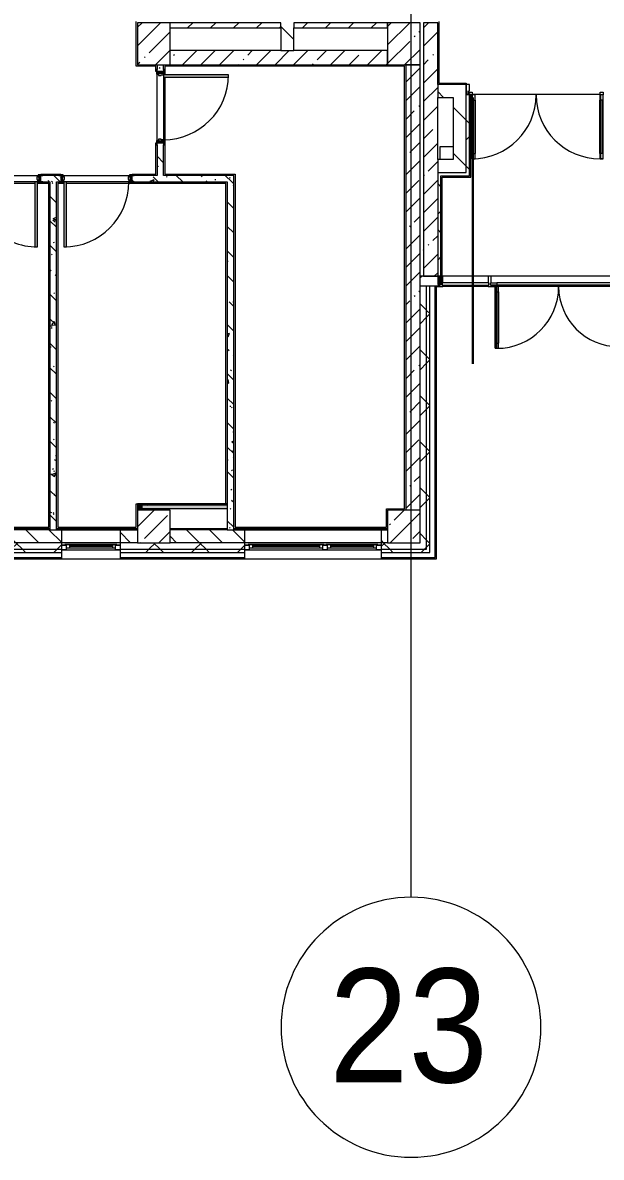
# Model space of a CAD drawing. Header units: millimetres. Extents: x -4196 to 190310, y -8553 to 29000.
# Drawn here: x 137926 to 146836, y -5906 to 11550 of the extents above; entities that cross this region are included whole.
import ezdxf

# ---------------------------------------------------------------- set-up
doc = ezdxf.new("R2010")
doc.units = ezdxf.units.MM
doc.linetypes.add('Осевая', pattern=[3175, 635, -476.25, 1587.5, -476.25])
for name, color, linetype, lineweight in [('A-DETL-4', 7, 'Continuous', 30), ('A-GLAZ-1', 7, 'Continuous', 5), ('A-GLAZ-CURT-2', 7, 'Continuous', 5), ('A-GLAZ-CWMG-2', 7, 'Continuous', 5), ('A-WALL', 7, 'Continuous', 9), ('A-WALL-4', 7, 'Continuous', 5), ('I-WALL-3', 7, 'Continuous', 5), ('S-COLS-2', 7, 'Continuous', 5), ('Оси', 7, 'Continuous', 9), ('Оси-1', 7, 'Continuous', 20), ('Оси-2', 7, 'Осевая', 9)]:
    doc.layers.add(name, color=color, linetype=linetype, lineweight=lineweight)
for name, color, linetype, lineweight, true_color in [('A-DETL-GENF-10', 7, 'Continuous', 5, 0xe2e2e2), ('A-DETL-GENF-9', 7, 'Continuous', 5, 0xaaaaaa), ('A-DOOR-1', 7, 'Continuous', 5, 0xaaaaaa), ('A-DOOR-2', 7, 'Continuous', 5, 0xe2e2e2), ('A-DOOR-FRAM-1', 7, 'Continuous', 5, 0xe2e2e2), ('A-DOOR-FRAM-2', 7, 'Continuous', 5, 0xaaaaaa), ('A-FLOR-1', 7, 'Continuous', 5, 0xaaaaaa), ('I-WALL-1', 7, 'Continuous', 5, 0xe7e7e7), ('I-WALL-2', 7, 'Continuous', 9, 0xe7e7e7), ('I-WALL-5', 7, 'Continuous', 5, 0x787878)]:
    doc.layers.add(name, color=color, linetype=linetype, lineweight=lineweight, true_color=true_color)
doc.styles.add('Arial_1', font='arial.ttf', dxfattribs={"width": 0.9, "height": 1750})
pattern_1 = [(45, (59346.5, 0), (-353.5534, 353.5534), []), (135, (59346.5, 0), (-353.5534, -353.5534), [])]
pattern_2 = [(45, (59346.5, 0), (-285.1231, 285.1231), []), (45, (59631.6, 0), (-285.1231, 285.1231), [504.031, -100.806, 16.764, -84.042])]
pattern_3 = [(135, (59346.5, 0), (-353.5534, -353.5534), [])]
pattern_4 = [(135, (59346.5, 0), (-377.1708, -377.1708), [533.4, -88.9, 17.78, -88.9]), (135, (59346.5, 376.94), (-377.1708, -377.1708), []), (50, (59346.5, 0), (637.6445, -55.7866), [66.675, -733.425]), (355, (59346.5, 0), (-123.3494, 668.699), [53.34, -586.74]), (100.451, (59399.6, -4.65), (514.299, 612.908), [56.665, -623.315]), (46.184, (59346.5, 177.8), (948.7764, -147.15), [100.012, -1100.137]), (96.636, (59425.6, 165.5), (830.909, 865.997), [84.998, -934.973]), (351.184, (59346.5, 177.8), (830.918, 865.988), [80.01, -880.11]), (21, (59435.4, 133.35), (530.6506, -357.9283), [66.675, -733.425]), (326, (59435.4, 133.35), (216.308, 644.6585), [53.34, -586.74]), (71.451, (59479.6, 103.5), (746.9596, 286.7243), [56.665, -623.315]), (37.5, (59346.5, 0), (10.81053, 295.9426), [16.764, -562.864, 16.764, -578.866, -588.962]), (37.5, (59346.5, 0), (10.81053, 295.9426), [-1175.258, 16.764, -572.198]), (7.5, (59346.5, 0), (233.8692, 350.6318), [16.764, -322.834, 16.764, -549.529, -224.472]), (7.5, (59346.5, 0), (233.8692, 350.6318), [-905.891, 16.764, -207.708]), (327.5, (59148.24, 0), (474.5678, -20.0513), [16.764, -205.486, 16.764, -676.656, -920.115]), (327.5, (59148.24, 0), (474.5678, -20.0513), [-915.67, 16.764, -903.351]), (317.5, (59059.34, 0), (518.4522, 88.9934), [16.764, -272.161, 16.764, -443.738, -653.415]), (317.5, (59059.34, 0), (518.4522, 88.9934), [-749.427, 16.764, -636.651])]
pattern_5 = [(135, (1751.41, 114.685), (-14.14214, -14.14214), []), (225, (1751.41, 114.685), (14.14214, -14.14214), [])]
pattern_6 = [(45, (-371.384, 114.685), (-14.1421, 14.1421), []), (135, (-371.384, 114.685), (-14.1421, -14.1421), [])]
pattern_7 = [(45, (59346.5, 0), (-530.33, 530.33), []), (135, (59346.5, 0), (-530.33, -530.33), [])]

# ---------------------------------------------------------------- blocks, each defined once
blk = doc.blocks.new('BSC_Колонна _Прямоугольная - 500х500-V78-1_6_1_птичка')
at = {"layer": 'S-COLS-2'}
h = blk.add_hatch(dxfattribs=at)
h.set_pattern_fill('FP_111', color=256, style=0, pattern_type=2)
h.set_pattern_definition([(45, (-80600, -3800), (-285.1231, 285.1231), []), (45, (-80314.88, -3800), (-285.1231, 285.1231), [504.031, -100.806, 16.764, -84.042])])
h.paths.add_polyline_path([(250, -250), (250, 250), (-250, 250), (-250, -250), (141, -250)])
for p, q in [((250, 250), (-250, 250)), ((-250, 250), (-250, -250)), ((250, -250), (250, 250)), ((-250, -250), (250, -250))]:
    blk.add_line(p, q, dxfattribs=at)
blk = doc.blocks.new('110_Дверь_СКБ_1Ст_Внутренняя1 - Д-4 _п_ 1100x2100h_су мгн 2-33304581-1_6_1_птичка')
at = {"layer": 'A-DOOR-1'}
h = blk.add_hatch(dxfattribs=at)
h.set_pattern_fill('FP_130', color=256, style=0, pattern_type=2)
h.set_pattern_definition(pattern_5)
h.paths.add_polyline_path([(537.5, 50), (537.5, -50), (562.5, -50), (562.5, 50)])
at = {"layer": 'A-DOOR-2'}
h = blk.add_hatch(color=256, dxfattribs=at)
h.paths.add_polyline_path([(537.5, 50), (512.5, 50), (512.5, 10), (502.5, 10), (502.5, -30), (537.5, -30), (537.5, 28.8)])
h.paths.add_polyline_path([(-487.5, 50), (-512.5, 50), (-512.5, -30), (-477.5, -30), (-477.5, 10), (-487.5, 10)])
at = {"layer": 'A-DOOR-FRAM-1'}
for points in [[(-487.5, 1050), (-487.5, 50), (-447.5, 50), (-447.5, 1050)], [(-567.5, 58), (-567.5, 50), (-497.5, 50), (-497.5, 58), (-561.1, 58)], [(530.1, 58), (522.5, 58), (522.5, 50), (592.5, 50), (592.5, 58), (537.5, 58)], [(-497.5, -50), (-567.5, -50), (-567.5, -58), (-497.5, -58)], [(-497.5, -30), (-512.5, -30), (-512.5, -50), (-497.5, -50)], [(537.5, -30), (522.5, -30), (522.5, -50), (537.5, -50)], [(522.5, -50), (522.5, -58), (592.5, -58), (592.5, -50), (537.5, -50)]]:
    blk.add_hatch(color=256, dxfattribs=at).paths.add_polyline_path(points)
at = {"layer": 'A-DOOR-FRAM-2'}
h = blk.add_hatch(dxfattribs=at)
h.set_pattern_fill('FP_131', color=256, style=0, pattern_type=2)
h.set_pattern_definition(pattern_6)
h.paths.add_polyline_path([(-512.5, 50), (-537.5, 50), (-537.5, -50), (-512.5, -50), (-512.5, -41.8)])
at = {"layer": 'A-DOOR-1'}
for p, q in [((-487.5, 1050), (-487.5, 50)), ((-447.5, 1050), (-487.5, 1050)), ((-447.5, 50), (-447.5, 1050)), ((-487.5, 50), (-447.5, 50))]:
    blk.add_line(p, q, dxfattribs=at)
blk.add_arc((-487.5, 50), 1000, 360, 90, dxfattribs=at)
at = {"layer": 'A-DOOR-FRAM-2'}
for p, q in [((-497.5, 58), (-567.5, 58)), ((-567.5, 58), (-567.5, 50)), ((-567.5, 50), (-497.5, 50)), ((-512.5, 50), (-537.5, 50)), ((-537.5, 50), (-537.5, -50)), ((-487.5, 50), (-512.5, 50)), ((-512.5, 50), (-512.5, -30)), ((-512.5, -50), (-512.5, 50)), ((-497.5, 50), (-512.5, 50)), ((-512.5, 50), (-512.5, 49)), ((-512.5, 49), (-497.5, 49)), ((-497.5, 50), (-497.5, 58)), ((-497.5, 49), (-497.5, 50)), ((-487.5, 10), (-487.5, 50)), ((-477.5, 10), (-487.5, 10)), ((-477.5, -30), (-477.5, 10)), ((512.5, 10), (502.5, 10)), ((502.5, 10), (502.5, -30)), ((512.5, 50), (512.5, 10)), ((537.5, 50), (512.5, 50)), ((592.5, 58), (522.5, 58)), ((522.5, 58), (522.5, 50)), ((537.5, 50), (522.5, 50)), ((522.5, 50), (522.5, 49)), ((522.5, 50), (592.5, 50)), ((522.5, 49), (537.5, 49)), ((537.5, -30), (537.5, 50)), ((562.5, 50), (537.5, 50)), ((537.5, 50), (537.5, -50)), ((537.5, 49), (537.5, 50)), ((562.5, -50), (562.5, 50)), ((592.5, 50), (592.5, 58)), ((-497.5, -50), (-567.5, -50)), ((-567.5, -50), (-567.5, -58)), ((-567.5, -58), (-497.5, -58)), ((-537.5, -50), (-512.5, -50)), ((-512.5, -30), (-477.5, -30)), ((-497.5, -30), (-512.5, -30)), ((-512.5, -30), (-512.5, -50)), ((-512.5, -50), (-497.5, -50)), ((-497.5, -50), (-497.5, -30)), ((-497.5, -58), (-497.5, -50)), ((502.5, -30), (537.5, -30)), ((537.5, -30), (522.5, -30)), ((522.5, -30), (522.5, -50)), ((522.5, -50), (537.5, -50)), ((592.5, -50), (522.5, -50)), ((522.5, -50), (522.5, -58)), ((522.5, -58), (592.5, -58)), ((537.5, -50), (537.5, -30)), ((537.5, -50), (562.5, -50)), ((592.5, -58), (592.5, -50))]:
    blk.add_line(p, q, dxfattribs=at)
blk = doc.blocks.new('110_Дверь_СКБ_1Ст_Внутренняя1 - Д-4 _л_ 1100x2100h_су мгн-33293497-1_6_1_птичка')
at = {"layer": 'A-DOOR-1'}
h = blk.add_hatch(dxfattribs=at)
h.set_pattern_fill('FP_130', color=256, style=0, pattern_type=2)
h.set_pattern_definition(pattern_5)
h.paths.add_polyline_path([(537.5, 50), (537.5, -50), (562.5, -50), (562.5, 50)])
at = {"layer": 'A-DOOR-2'}
h = blk.add_hatch(color=256, dxfattribs=at)
h.paths.add_polyline_path([(537.5, 50), (512.5, 50), (512.5, 10), (502.5, 10), (502.5, -30), (537.5, -30)])
h.paths.add_polyline_path([(-512.5, 50), (-507.1, -30), (-477.5, -30), (-477.5, 10), (-487.5, 10), (-487.5, 50), (-497.5, 50)])
at = {"layer": 'A-DOOR-FRAM-1'}
for points in [[(472.5, 1050), (472.5, 50), (512.5, 50), (512.5, 1050)], [(-506.7, 58), (-567.5, 58), (-567.5, 50), (-497.5, 50), (-497.5, 58)], [(542.5, 58), (522.5, 58), (522.5, 50), (592.5, 50), (592.5, 58), (562.5, 58)], [(-522.3, -50), (-567.5, -50), (-567.5, -58), (-497.5, -58), (-497.5, -50), (-512.5, -50)], [(-497.5, -30), (-512.5, -30), (-512.5, -50), (-497.5, -50)], [(537.5, -30), (522.5, -30), (522.5, -50), (537.5, -50)], [(522.5, -50), (522.5, -58), (592.5, -58), (592.5, -50), (537.5, -50)]]:
    blk.add_hatch(color=256, dxfattribs=at).paths.add_polyline_path(points)
at = {"layer": 'A-DOOR-FRAM-2'}
h = blk.add_hatch(dxfattribs=at)
h.set_pattern_fill('FP_131', color=256, style=0, pattern_type=2)
h.set_pattern_definition(pattern_6)
h.paths.add_polyline_path([(-537.5, 50), (-537.5, -50), (-512.5, -50), (-512.5, 50)])
at = {"layer": 'A-DOOR-1'}
for p, q in [((512.5, 1050), (472.5, 1050)), ((472.5, 1050), (472.5, 50)), ((512.5, 50), (512.5, 1050)), ((472.5, 50), (512.5, 50))]:
    blk.add_line(p, q, dxfattribs=at)
blk.add_arc((512.5, 50), 1000, 90, 180, dxfattribs=at)
at = {"layer": 'A-DOOR-FRAM-2'}
for p, q in [((-497.5, 58), (-567.5, 58)), ((-567.5, 58), (-567.5, 50)), ((-567.5, 50), (-497.5, 50)), ((-512.5, 50), (-537.5, 50)), ((-537.5, 50), (-537.5, -50)), ((-487.5, 50), (-512.5, 50)), ((-512.5, 50), (-512.5, -30)), ((-512.5, -50), (-512.5, 50)), ((-497.5, 50), (-512.5, 50)), ((-512.5, 50), (-512.5, 49)), ((-512.5, 49), (-497.5, 49)), ((-497.5, 50), (-497.5, 58)), ((-497.5, 49), (-497.5, 50)), ((-487.5, 10), (-487.5, 50)), ((-477.5, 10), (-487.5, 10)), ((-477.5, -30), (-477.5, 10)), ((512.5, 10), (502.5, 10)), ((502.5, 10), (502.5, -30)), ((512.5, 50), (512.5, 10)), ((537.5, 50), (512.5, 50)), ((592.5, 58), (522.5, 58)), ((522.5, 58), (522.5, 50)), ((537.5, 50), (522.5, 50)), ((522.5, 50), (522.5, 49)), ((522.5, 50), (592.5, 50)), ((522.5, 49), (537.5, 49)), ((537.5, -30), (537.5, 50)), ((562.5, 50), (537.5, 50)), ((537.5, 50), (537.5, -50)), ((537.5, 49), (537.5, 50)), ((562.5, -50), (562.5, 50)), ((592.5, 50), (592.5, 58)), ((-497.5, -50), (-567.5, -50)), ((-567.5, -50), (-567.5, -58)), ((-567.5, -58), (-497.5, -58)), ((-537.5, -50), (-512.5, -50)), ((-512.5, -30), (-477.5, -30)), ((-497.5, -30), (-512.5, -30)), ((-512.5, -30), (-512.5, -50)), ((-512.5, -50), (-497.5, -50)), ((-497.5, -50), (-497.5, -30)), ((-497.5, -58), (-497.5, -50)), ((502.5, -30), (537.5, -30)), ((537.5, -30), (522.5, -30)), ((522.5, -30), (522.5, -50)), ((522.5, -50), (537.5, -50)), ((592.5, -50), (522.5, -50)), ((522.5, -50), (522.5, -58)), ((522.5, -58), (592.5, -58)), ((537.5, -50), (537.5, -30)), ((537.5, -50), (562.5, -50)), ((592.5, -58), (592.5, -50))]:
    blk.add_line(p, q, dxfattribs=at)
blk = doc.blocks.new('Системная панель - Стекло - 40мм-24251897-1_6_1_птичка')
at = {"layer": 'A-GLAZ-CURT-2'}
h = blk.add_hatch(dxfattribs=at)
h.set_pattern_fill('FP_158', color=256, style=0, pattern_type=2)
h.set_pattern_definition([(45, (-85897.5, -7010), (-1414.214, 1414.214), [1000, -3000]), (45, (-86897.5, -7510), (-1414.214, 1414.214), [3000, -1000]), (45, (-84897.5, -8010), (-1414.214, 1414.214), [1000, -3000])])
h.paths.add_polyline_path([(358, 0), (358, 40), (-358, 35), (-358, 0), (-10, 0)])
for p, q in [((358, 40), (-358, 40)), ((-358, 40), (-358, 0)), ((-358, 0), (358, 0)), ((358, 0), (358, 40))]:
    blk.add_line(p, q, dxfattribs=at)
blk = doc.blocks.new('Прямоугольный импост - Импост структурный с накладкой - 160мм-24251894-1_6_1_птичка')
at = {"layer": 'A-GLAZ-CWMG-2'}
for p, q in [((85745, 7650), (85050, 7650)), ((85745, 7493), (85050, 7493))]:
    blk.add_line(p, q, dxfattribs=at)
blk = doc.blocks.new('Дверь_Витражная_остекление_ - ВВ-17 остекление-32475309-1_6_1_птичка')
at = {"layer": 'A-DETL-GENF-9'}
for p, q in [((-940, -20), (-985, -20)), ((-985, -1005), (-985, -20)), ((-940, -20), (-985, -20)), ((-985, -20), (-985, -1005)), ((-985, -100), (-940, -100)), ((-975, -925), (-975, -100)), ((-940, -1005), (-940, -20)), ((-940, -1005), (-940, -20)), ((-931, -925), (-931, -100)), ((981, -925), (981, -100)), ((990, -1005), (990, -20)), ((990, -20), (990, -1005)), ((1035, -100), (990, -100)), ((1025, -925), (1025, -100)), ((1035, -1005), (1035, -20)), ((1035, -1005), (1035, -20)), ((-985, -925), (-940, -925)), ((-985, -1005), (-940, -1005)), ((-985, -1005), (-940, -1005)), ((1035, -925), (990, -925)), ((1035, -1005), (990, -1005)), ((990, -1005), (1035, -1005))]:
    blk.add_line(p, q, dxfattribs=at)
at = {"layer": 'A-DOOR-1'}
for p, q in [((-1035, 20), (-985, 20)), ((-1035, -20), (-1035, 20)), ((-985, 20), (-985, -20)), ((985, 20), (1035, 20)), ((985, -20), (985, 20)), ((1035, 20), (1035, -20)), ((-985, -20), (-1035, -20)), ((-985, -1005), (-985, -20)), ((985, -1005), (985, -20)), ((1035, -20), (985, -20))]:
    blk.add_line(p, q, dxfattribs=at)
for centre, start, end in [((-985, -20), 270, 0), ((985, -20), 180, 270)]:
    blk.add_arc(centre, 985, start, end, dxfattribs=at)
blk = doc.blocks.new('Дверь_Витражная_СКБ_2Ст - ВВ-17-31911620-1_6_1_птичка')
at = {"layer": 'A-DETL-GENF-10'}
for points in [[(-937, -20), (-937, -17), (-963, -20)], [(-913, -970), (-913, -20), (-963, -20), (-963, -970)], [(937, -944), (937, -20), (887, -20), (887, -944)]]:
    blk.add_hatch(color=256, dxfattribs=at).paths.add_polyline_path(points)
at = {"layer": 'A-DETL-GENF-9'}
for p, q in [((-937, -20), (-1035, -20)), ((-1035, -20), (-937, -20)), ((-913, -20), (-963, -20)), ((-963, -970), (-963, -20)), ((-913, -20), (-963, -20)), ((-963, -20), (-963, -970)), ((-963, -100), (-913, -100)), ((-953, -890), (-953, -100)), ((-913, -970), (-913, -20)), ((-913, -970), (-913, -20)), ((-909, -890), (-909, -100)), ((883, -864), (883, -100)), ((887, -20), (937, -20)), ((887, -944), (887, -20)), ((887, -20), (887, -944)), ((937, -20), (887, -20)), ((937, -100), (887, -100)), ((927, -864), (927, -100)), ((937, -944), (937, -20)), ((937, -944), (937, -20)), ((937, -20), (1035, -20)), ((937, -20), (1035, -20)), ((937, -864), (887, -864)), ((-963, -890), (-913, -890)), ((-963, -970), (-913, -970)), ((-963, -970), (-913, -970)), ((937, -944), (887, -944)), ((887, -944), (937, -944))]:
    blk.add_line(p, q, dxfattribs=at)
at = {"layer": 'A-DOOR-1'}
for p, q in [((-1035, 40), (-937, 40)), ((-1035, 0), (-1035, 40)), ((-937, 40), (-937, 0)), ((937, 40), (1035, 40)), ((937, 0), (937, 40)), ((1035, 40), (1035, 0)), ((-937, 0), (-1035, 0)), ((-937, -970), (-937, -20)), ((1035, 0), (937, 0)), ((937, -944), (937, -20))]:
    blk.add_line(p, q, dxfattribs=at)
for centre, radius, start, end in [((-937, -20), 950, 270, 0), ((937, -20), 924, 180, 270)]:
    blk.add_arc(centre, radius, start, end, dxfattribs=at)
blk = doc.blocks.new('Прямоугольный импост - Импост структурный с накладкой - 160мм-20587511-1_6_1_птичка')
at = {"layer": 'A-GLAZ-CWMG-2'}
for p, q in [((87845, 7650), (85795, 7650)), ((87757, 7550), (85883, 7550)), ((87757, 7510), (85883, 7510)), ((87845, 7493), (85795, 7493))]:
    blk.add_line(p, q, dxfattribs=at)
blk = doc.blocks.new('Прямоугольный импост - Импост структурный с накладкой - 160мм-V115-1_6_1_птичка')
at = {"layer": 'A-GLAZ-CWMG-2'}
for p, q in [((-25, 0), (-25, 17)), ((-25, 17), (25, 17)), ((-15, 0), (-25, 0)), ((-15, -40), (-15, 0)), ((25, 17), (25, 0)), ((-25, -140), (-25, -40)), ((-25, -40), (-15, -40)), ((25, -140), (-25, -140)), ((25, -40), (25, -140))]:
    blk.add_line(p, q, dxfattribs=at)
blk = doc.blocks.new('Прямоугольный импост - Импост структурный с накладкой - 160мм Темный-32348142-1_6_1_птичка')
at = {"layer": 'A-GLAZ-CWMG-2'}
for p, q in [((0, 17), (-50, 17)), ((-50, 17), (-50, 0)), ((-50, 0), (-40, 0)), ((-40, 0), (-40, -40)), ((-10, -40), (-10, 0)), ((-10, 0), (0, 0)), ((0, 0), (0, 17)), ((-40, -40), (-50, -40)), ((-50, -40), (-50, -140)), ((-50, -140), (0, -140)), ((0, -40), (-10, -40)), ((0, -140), (0, -40))]:
    blk.add_line(p, q, dxfattribs=at)
blk = doc.blocks.new('Прямоугольный импост - Импост структурный с накладкой - 160мм-22875598-1_6_1_птичка')
at = {"layer": 'A-GLAZ-CWMG-2'}
for p, q in [((0, 17), (-50, 17)), ((-50, 17), (-50, 0)), ((-50, 0), (-40, 0)), ((-40, 0), (-40, -40)), ((-10, -40), (-10, 0)), ((-10, 0), (0, 0)), ((0, 0), (0, 17)), ((-40, -40), (-50, -40)), ((-50, -40), (-50, -140)), ((-50, -140), (0, -140)), ((0, -40), (-10, -40)), ((0, -140), (0, -40))]:
    blk.add_line(p, q, dxfattribs=at)
blk = doc.blocks.new('120_Окно_СКБ_1Ст - 120_Окно_СКБ_1Ст 900х2500_h_-19906150-1_6_1_птичка')
at = {"layer": 'A-GLAZ-1'}
for p, q in [((-450, -75), (-450, -5)), ((-450, -5), (-380, -5)), ((450, -5), (-450, -5)), ((-380, -75), (-450, -75)), ((-450, -75), (-400, -75)), ((-380, -75), (-400, -75)), ((-400, -75), (-400, -85)), ((-400, -85), (400, -85)), ((400, -85), (-400, -85)), ((-380, -5), (-380, -75)), ((380, -35), (-380, -35)), ((-380, -35), (-380, -75)), ((-330, -85), (-330, -35)), ((-330, -55), (330, -55)), ((330, -65), (-330, -65)), ((330, -85), (330, -35)), ((380, -75), (380, -5)), ((380, -5), (450, -5)), ((380, -75), (380, -35)), ((450, -75), (380, -75)), ((400, -75), (380, -75)), ((400, -75), (450, -75)), ((400, -85), (400, -75)), ((450, -5), (450, -75))]:
    blk.add_line(p, q, dxfattribs=at)
blk = doc.blocks.new('120_Окно_СКБ_2Ст - 120_Окно_СКБ_2Ст 2100х2500 _мал створка СЛЕВА_-19967351-1_6_1_птичка')
at = {"layer": 'A-GLAZ-1'}
for p, q in [((-1050, -75), (-1050, -5)), ((-1050, -5), (-980, -5)), ((1050, -5), (-1050, -5)), ((-980, -75), (-1050, -75)), ((-1050, -75), (-1000, -75)), ((-980, -75), (-1000, -75)), ((-1000, -75), (-1000, -85)), ((-1000, -85), (-200, -85)), ((-200, -85), (-1000, -85)), ((-980, -5), (-980, -75)), ((-220, -35), (-980, -35)), ((-980, -35), (-980, -75)), ((-930, -85), (-930, -35)), ((-930, -55), (-270, -55)), ((-270, -65), (-930, -65)), ((-270, -85), (-270, -35)), ((-220, -75), (-220, -5)), ((-220, -5), (-150, -5)), ((-220, -75), (-220, -35)), ((-150, -75), (-220, -75)), ((-200, -75), (-220, -75)), ((-200, -75), (-170, -75)), ((-200, -85), (-200, -75)), ((-150, -75), (-170, -75)), ((-170, -75), (-170, -85)), ((-170, -85), (1000, -85)), ((1000, -85), (-170, -85)), ((-150, -5), (-150, -75)), ((980, -35), (-150, -35)), ((-150, -35), (-150, -75)), ((-100, -85), (-100, -35)), ((-100, -55), (930, -55)), ((930, -65), (-100, -65)), ((930, -85), (930, -35)), ((980, -75), (980, -5)), ((980, -5), (1050, -5)), ((980, -75), (980, -35)), ((1050, -75), (980, -75)), ((1000, -75), (980, -75)), ((1000, -75), (1050, -75)), ((1000, -85), (1000, -75)), ((1050, -5), (1050, -75))]:
    blk.add_line(p, q, dxfattribs=at)
blk = doc.blocks.new('BSC_Колонна _Прямоугольная - 650х500-V162-1_6_1_птичка')
at = {"layer": 'S-COLS-2'}
h = blk.add_hatch(dxfattribs=at)
h.set_pattern_fill('FP_202', color=256, style=0, pattern_type=2)
h.set_pattern_definition([(135, (11225, -80600), (-285.1231, -285.1231), []), (135, (11225, -80314.88), (-285.1231, -285.1231), [504.031, -100.806, 16.764, -84.042])])
h.paths.add_polyline_path([(325, -89), (325, 250), (-325, 250), (-325, -250), (325, -250)])
for p, q in [((325, 250), (-325, 250)), ((-325, 250), (-325, -250)), ((325, -250), (325, 250)), ((-325, -250), (325, -250))]:
    blk.add_line(p, q, dxfattribs=at)
blk = doc.blocks.new('BSC_Колонна _Прямоугольная - 500х500-V163-1_6_1_птичка')
at = {"layer": 'S-COLS-2'}
h = blk.add_hatch(dxfattribs=at)
h.set_pattern_fill('FP_203', color=256, style=0, pattern_type=2)
h.set_pattern_definition([(45, (-84450, -3800), (-285.1231, 285.1231), []), (45, (-84164.88, -3800), (-285.1231, 285.1231), [504.031, -100.806, 16.764, -84.042])])
h.paths.add_polyline_path([(8, -250), (250, -250), (250, 250), (-250, 250), (-250, -250)])
for p, q in [((250, 250), (-250, 250)), ((-250, 250), (-250, -250)), ((250, -250), (250, 250)), ((-250, -250), (250, -250))]:
    blk.add_line(p, q, dxfattribs=at)
blk = doc.blocks.new('Ось сетки - D8-29747960-1_6_1_птичка')
at = {"layer": 'Оси-1'}
for start, end in [(360, 180), (180, 360)]:
    blk.add_arc((0, 0), 4, start, end, dxfattribs=at)

msp = doc.modelspace()

# ---------------------------------------------------------------- hatches: boundary and pattern name
at = {"layer": 'A-WALL-4'}
h = msp.add_hatch(dxfattribs=at)
h.set_pattern_fill('FP_116', color=256, style=0, pattern_type=2)
h.set_pattern_definition(pattern_1)
h.paths.add_polyline_path([(144156.5, 7500), (144346.5, 7500), (144346.5, 7520), (144316.5, 7520), (144316.5, 7650), (144054.5, 7650), (144054.5, 7500), (144146.5, 7500)])
h.paths.add_polyline_path([(148526.5, 7500), (148548.5, 7500), (148548.5, 7650), (148526.5, 7650), (148526.5, 7520)])
h = msp.add_hatch(dxfattribs=at)
h.set_pattern_fill('FP_116', color=256, style=0, pattern_type=2)
h.set_pattern_definition(pattern_1)
h.paths.add_polyline_path([(144046.5, 3550), (144146.5, 3550), (144146.4, 7500), (144054.5, 7500), (144046.5, 7492), (144046.5, 4050)])
h = msp.add_hatch(dxfattribs=at)
h.set_pattern_fill('FP_116', color=256, style=0, pattern_type=2)
h.set_pattern_definition(pattern_1)
h.paths.add_polyline_path([(144156.5, 3450), (144196.5, 3450), (144196.5, 7500), (144146.5, 7500), (144146.5, 3450)])
h = msp.add_hatch(dxfattribs=at)
h.set_pattern_fill('FP_98', color=256, style=0, pattern_type=2)
h.set_pattern_definition([(135, (59346.5, 0), (-176.7767, -176.7767), [])])
h.paths.add_polyline_path([(135439.7, 3550), (136426.5, 3550), (136426.5, 3750), (135326.5, 3750), (135326.5, 3550)])
h.paths.add_polyline_path([(138347, 3550), (138527, 3550), (138527, 3750), (137326.5, 3750), (137326.5, 3550), (138228.1, 3550)])
h.paths.add_polyline_path([(143546.5, 3550), (143546.5, 3750), (143446.5, 3750), (143446.5, 3550)])
h.paths.add_polyline_path([(139427, 3550), (139696.5, 3550), (139696.5, 3750), (139427, 3750), (139427, 3727.7)])
h.paths.add_polyline_path([(141346.5, 3550), (141346.5, 3750), (140196.5, 3750), (140196.5, 3550)])
h = msp.add_hatch(dxfattribs=at)
h.set_pattern_fill('FP_116', color=256, style=0, pattern_type=2)
h.set_pattern_definition(pattern_1)
h.paths.add_polyline_path([(143805, 3450), (144146.5, 3450), (144146.5, 3550), (143446.5, 3550), (143446.5, 3450), (143546.5, 3450)])
h.paths.add_polyline_path([(136369.2, 3450), (136426.5, 3455.7), (136426.5, 3550), (135204.5, 3546.3), (135204.5, 3450), (135964.7, 3450)])
h.paths.add_polyline_path([(137326.5, 3450), (138527, 3450), (138527, 3550), (137326.5, 3550), (137326.5, 3466.9)])
h.paths.add_polyline_path([(140087.1, 3450), (141346.5, 3450), (141346.5, 3550), (139427, 3550), (139427, 3450)])
h = msp.add_hatch(dxfattribs=at)
h.set_pattern_fill('FP_116', color=256, style=0, pattern_type=2)
h.set_pattern_definition(pattern_1)
h.paths.add_polyline_path([(143446.5, 3400), (144196.5, 3400), (144196.5, 3450), (143446.5, 3450), (143446.5, 3440)])
h.paths.add_polyline_path([(136369.2, 3400), (136426.5, 3400), (136426.5, 3450), (135204.5, 3450), (135204.5, 3400), (135439.7, 3400)])
h.paths.add_polyline_path([(138228.1, 3400), (138527, 3400), (138527, 3450), (137326.5, 3450), (137326.5, 3400)])
h.paths.add_polyline_path([(139427, 3400), (141346.5, 3400), (141346.5, 3450), (139427, 3450), (139427, 3440)])
at = {"layer": 'I-WALL-1'}
msp.add_hatch(color=256, dxfattribs=at).paths.add_polyline_path([(141076.5, 4075), (141076.5, 4125), (139771.5, 4125), (139771.5, 4075), (140196.5, 4075)])
at = {"layer": 'I-WALL-2'}
msp.add_hatch(color=256, dxfattribs=at).paths.add_polyline_path([(139721.5, 4050), (139771.5, 4050), (139771.5, 4125), (139721.5, 4124.5), (139721.5, 4095.2)])
at = {"layer": 'I-WALL-3'}
h = msp.add_hatch(dxfattribs=at)
h.set_pattern_fill('FP_114', color=256, style=0, pattern_type=2)
h.set_pattern_definition([(45, (59346.5, 0), (-176.7767, 176.7767), [])])
h.paths.add_polyline_path([(142103.5, 11470), (143546.5, 11470), (143546.5, 11550), (142103.5, 11550)])
h.paths.add_polyline_path([(140196.5, 11470), (141903.5, 11470), (141903.5, 11550), (140196.5, 11550)])
h = msp.add_hatch(dxfattribs=at)
h.set_pattern_fill('FP_115', color=256, style=0, pattern_type=2)
h.set_pattern_definition(pattern_3)
h.paths.add_polyline_path([(142103.5, 11120), (142103.5, 11550), (141903.5, 11550), (141903.5, 11120), (142060.5, 11120)])
h = msp.add_hatch(dxfattribs=at)
h.set_pattern_fill('FP_97', color=256, style=0, pattern_type=2)
h.set_pattern_definition(pattern_2)
h.paths.add_polyline_path([(144316.5, 7650), (144316.5, 11550), (144096.5, 11550), (144096.5, 7650)])
h = msp.add_hatch(dxfattribs=at)
h.set_pattern_fill('FP_97', color=256, style=0, pattern_type=2)
h.set_pattern_definition(pattern_2)
h.paths.add_polyline_path([(140230.7, 10900), (143546.5, 10900), (143546.5, 11120), (140196.5, 11120), (140196.5, 10900)])
h = msp.add_hatch(dxfattribs=at)
h.set_pattern_fill('FP_97', color=256, style=0, pattern_type=2)
h.set_pattern_definition(pattern_2)
h.paths.add_polyline_path([(144046.5, 4050), (144046.5, 10900), (143826.5, 10900), (143826.5, 4050)])
h = msp.add_hatch(dxfattribs=at)
h.set_pattern_fill('FP_115', color=256, style=0, pattern_type=2)
h.set_pattern_definition(pattern_3)
h.paths.add_polyline_path([(144556.5, 10400), (144756.5, 10400), (144756.5, 10600), (144316.5, 10600), (144316.5, 10400), (144547.2, 10400)])
h = msp.add_hatch(dxfattribs=at)
h.set_pattern_fill('FP_115', color=256, style=0, pattern_type=2)
h.set_pattern_definition(pattern_3)
h.paths.add_polyline_path([(144556.5, 9245), (144756.5, 9245), (144756.5, 10400), (144556.5, 10400), (144556.5, 9269.3)])
h = msp.add_hatch(dxfattribs=at)
h.set_pattern_fill('FP_116', color=256, style=0, pattern_type=2)
h.set_pattern_definition(pattern_1)
h.paths.add_polyline_path([(144756.5, 9195), (144806.5, 9195), (144806.5, 10443), (144756.5, 10443), (144756.5, 9245)])
h = msp.add_hatch(dxfattribs=at)
h.set_pattern_fill('FP_116', color=256, style=0, pattern_type=2)
h.set_pattern_definition(pattern_1)
h.paths.add_polyline_path([(144366.5, 7520), (144366.5, 9195), (144316.5, 9195), (144316.5, 7520)])
h = msp.add_hatch(dxfattribs=at)
h.set_pattern_fill('FP_208', color=256, style=0, pattern_type=2)
h.set_pattern_definition(pattern_7)
h.paths.add_polyline_path([(139771.5, 4137.5), (141076.5, 4137.5), (141076.5, 4150), (139709, 4150), (139709, 4137.5), (139721.5, 4137.5)])
h = msp.add_hatch(dxfattribs=at)
h.set_pattern_fill('FP_208', color=256, style=0, pattern_type=2)
h.set_pattern_definition(pattern_7)
h.paths.add_polyline_path([(141056.5, 4125), (141076.5, 4125), (141076.5, 4137.5), (139721.5, 4137.5), (139721.5, 4125), (139771.5, 4125)])
at = {"layer": 'I-WALL-5'}
h = msp.add_hatch(dxfattribs=at)
h.set_pattern_fill('FP_127', color=256, style=0, pattern_type=2)
h.set_pattern_definition(pattern_4)
h.paths.add_polyline_path([(140087.1, 9200), (140096.5, 9200), (140096.5, 9700), (139996.5, 9700), (139996.5, 9200)])
h.paths.add_polyline_path([(140087.1, 10800), (140096.5, 10800), (140096.5, 10900), (139996.5, 10900), (139996.5, 10800)])
h = msp.add_hatch(dxfattribs=at)
h.set_pattern_fill('FP_127', color=256, style=0, pattern_type=2)
h.set_pattern_definition(pattern_4)
h.paths.add_polyline_path([(138467, 9100), (138511.5, 9100), (138511.5, 9200), (138204.5, 9200), (138204.5, 9100), (138447, 9100)])
h.paths.add_polyline_path([(135296.5, 9100), (135326.5, 9100), (135326.5, 9200), (135046.5, 9200), (135046.5, 9100), (135066.5, 9100)])
h.paths.add_polyline_path([(140087.1, 9100), (141176.5, 9100), (141176.5, 9200), (139611.5, 9200), (139611.5, 9100), (139976.5, 9100)])
h.paths.add_polyline_path([(136276.5, 9100), (137104.5, 9100), (137104.5, 9200), (136276.5, 9200)])
h = msp.add_hatch(dxfattribs=at)
h.set_pattern_fill('FP_127', color=256, style=0, pattern_type=2)
h.set_pattern_definition(pattern_4)
h.paths.add_polyline_path([(138347, 3750), (138447, 3750), (138447, 9100), (138347, 9100), (138347, 3762.9)])
h = msp.add_hatch(dxfattribs=at)
h.set_pattern_fill('FP_127', color=256, style=0, pattern_type=2)
h.set_pattern_definition(pattern_4)
h.paths.add_polyline_path([(141076.5, 3750), (141176.5, 3750), (141176.5, 9100), (141076.5, 9100), (141076.5, 3770)])
at = {"layer": 'S-COLS-2'}
h = msp.add_hatch(dxfattribs=at)
h.set_pattern_fill('FP_97', color=256, style=0, pattern_type=2)
h.set_pattern_definition(pattern_2)
h.paths.add_polyline_path([(143546.5, 10900), (144046.5, 10900), (144046.5, 11550), (143546.5, 11550), (143546.5, 10994)])

# ---------------------------------------------------------------- linework, layer by layer
at = {"layer": 'A-DETL-4'}
msp.add_line((144856.5, 10400), (144856.5, 6300), dxfattribs=at)
at = {"layer": 'A-FLOR-1'}
for p, q in [((139676.5, 10880), (139676.5, 11570)), ((144336.5, 11570), (144336.5, 10620)), ((139976.5, 10880), (139676.5, 10880)), ((139976.5, 10800), (139976.5, 10880)), ((143806.5, 10880), (140116.5, 10880)), ((140116.5, 10880), (140116.5, 10750)), ((143806.5, 4070), (143806.5, 10880)), ((139988.5, 10800), (139976.5, 10800)), ((140116.5, 10800), (140104.5, 10800)), ((140116.5, 10710), (140116.5, 9220)), ((144336.5, 10620), (144756.5, 10620)), ((144756.5, 10620), (144756.5, 10600)), ((146816.5, 10443), (144846.5, 10443)), ((139976.5, 9220), (139976.5, 9700)), ((139976.5, 9700), (139988.5, 9700)), ((140104.5, 9700), (140116.5, 9700)), ((144356.5, 9445), (144356.5, 9645)), ((144356.5, 9645), (144556.5, 9645)), ((136787.4, 9080), (138114.5, 9080)), ((138154.5, 9080), (138327, 9080)), ((138204.5, 9208), (138204.5, 9220)), ((138204.5, 9220), (138511.5, 9220)), ((138204.5, 9080), (138204.5, 9092)), ((138327, 3790), (138327, 9080)), ((138467, 9080), (138467, 3790)), ((138467, 9080), (138561.5, 9080)), ((138511.5, 9220), (138511.5, 9208)), ((138511.5, 9092), (138511.5, 9080)), ((138601.5, 9080), (141056.5, 9080)), ((139611.5, 9208), (139611.5, 9220)), ((139611.5, 9220), (139976.5, 9220)), ((139611.5, 9080), (139611.5, 9092)), ((140116.5, 9220), (141196.5, 9220)), ((141056.5, 4150), (141056.5, 9080)), ((141196.5, 9220), (141196.5, 3790)), ((144046.5, 7520), (144054.5, 7520)), ((139676.5, 3790), (139676.5, 4150)), ((139676.5, 4150), (139696.5, 4150)), ((143526.5, 3790), (143526.5, 4070)), ((143526.5, 4070), (143806.5, 4070)), ((135625.9, 3790), (138327, 3790)), ((138467, 3790), (139676.5, 3790)), ((141196.5, 3790), (143526.5, 3790))]:
    msp.add_line(p, q, dxfattribs=at)
at = {"layer": 'A-WALL'}
for p, q in [((141903.5, 11470), (141903.5, 11550)), ((142103.5, 11550), (142103.5, 11470)), ((141903.5, 11120), (142103.5, 11120)), ((144316.5, 10600), (144316.5, 10400)), ((144756.5, 10400), (144756.5, 10443)), ((144806.5, 9195), (144806.5, 10443)), ((144316.5, 9445), (144316.5, 9245)), ((144366.5, 9195), (144806.5, 9195)), ((144366.5, 7520), (144366.5, 9195)), ((144054.5, 7500), (144346.5, 7500)), ((144146.5, 3450), (144146.5, 7500)), ((144196.5, 3400), (144196.5, 7500)), ((144276.5, 3320), (144276.5, 7500)), ((144276.5, 7497), (144346.5, 7497)), ((144296.5, 7492), (144276.5, 7492)), ((139709, 4050), (139709, 4137.5)), ((141076.5, 4137.5), (139709, 4137.5)), ((139721.5, 4050), (139721.5, 4125)), ((141076.5, 4125), (139721.5, 4125)), ((138347, 3750), (138447, 3750)), ((141076.5, 3750), (141176.5, 3750)), ((138527, 3550), (137326.5, 3550)), ((139696.5, 3550), (139427, 3550)), ((141346.5, 3550), (140196.5, 3550)), ((143546.5, 3550), (143446.5, 3550)), ((137326.5, 3450), (138527, 3450)), ((137326.5, 3400), (138527, 3400)), ((137326.5, 3320), (138527, 3320)), ((139427, 3450), (141346.5, 3450)), ((139427, 3400), (141346.5, 3400)), ((139427, 3320), (141346.5, 3320)), ((143446.5, 3450), (144146.5, 3450)), ((143446.5, 3400), (144196.5, 3400)), ((143446.5, 3320), (144276.5, 3320))]:
    msp.add_line(p, q, dxfattribs=at)
at = {"layer": 'A-WALL-4'}
for p, q in [((144346.5, 7650), (144046.5, 7650)), ((144346.5, 7492), (144346.5, 7650)), ((144046.5, 7500), (144054.5, 7500)), ((144296.5, 7492), (144346.5, 7492)), ((144296.5, 3300), (144296.5, 7492)), ((144046.5, 4050), (144046.5, 4050)), ((138347, 3750), (135326.5, 3750)), ((138447, 3750), (139696.5, 3750)), ((138527, 3300), (138527, 3750)), ((139427, 3750), (139427, 3300)), ((141076.5, 3750), (140196.5, 3750)), ((141176.5, 3750), (143546.5, 3750)), ((141346.5, 3300), (141346.5, 3750)), ((143446.5, 3750), (143446.5, 3300)), ((135204.5, 3300), (144296.5, 3300))]:
    msp.add_line(p, q, dxfattribs=at)
at = {"layer": 'I-WALL-3'}
for p, q in [((141903.5, 11550), (140196.5, 11550)), ((143546.5, 11550), (142103.5, 11550)), ((143546.5, 11470), (143546.5, 11550)), ((144096.5, 11550), (144096.5, 7650)), ((144316.5, 11550), (144096.5, 11550)), ((144316.5, 10600), (144316.5, 11550)), ((140196.5, 11470), (141903.5, 11470)), ((141903.5, 11470), (141903.5, 11120)), ((142103.5, 11120), (142103.5, 11470)), ((142103.5, 11470), (143546.5, 11470)), ((141903.5, 11120), (140196.5, 11120)), ((143546.5, 11120), (142103.5, 11120)), ((143546.5, 10900), (143546.5, 11120)), ((139996.5, 10900), (139996.5, 10830)), ((140096.5, 10830), (140096.5, 10900)), ((140196.5, 10900), (143546.5, 10900)), ((143826.5, 10900), (143826.5, 4050)), ((144046.5, 10900), (143826.5, 10900)), ((144046.5, 4050), (144046.5, 10900)), ((139996.5, 9740), (139996.5, 10760)), ((140096.5, 10710), (140096.5, 9750)), ((144756.5, 10600), (144316.5, 10600)), ((144756.5, 10443), (144756.5, 10600)), ((144316.5, 9445), (144316.5, 10400)), ((144316.5, 10400), (144556.5, 10400)), ((144556.5, 10400), (144556.5, 9445)), ((144826.5, 10443), (144756.5, 10443)), ((144756.5, 9245), (144756.5, 10400)), ((144826.5, 9175), (144826.5, 10443)), ((139996.5, 9670), (139996.5, 9200)), ((140096.5, 9200), (140096.5, 9670)), ((144556.5, 9445), (144316.5, 9445)), ((137144.5, 9200), (138164.5, 9200)), ((138114.5, 9100), (137154.5, 9100)), ((138481.5, 9200), (138234.5, 9200)), ((138234.5, 9100), (138347, 9100)), ((138347, 9100), (138347, 3750)), ((138447, 9100), (138481.5, 9100)), ((138447, 3750), (138447, 9100)), ((138551.5, 9200), (139571.5, 9200)), ((139561.5, 9100), (138601.5, 9100)), ((139996.5, 9200), (139641.5, 9200)), ((139641.5, 9100), (141076.5, 9100)), ((141176.5, 9200), (140096.5, 9200)), ((141076.5, 9100), (141076.5, 3750)), ((141176.5, 3750), (141176.5, 9200)), ((144316.5, 9245), (144756.5, 9245)), ((144316.5, 9245), (144316.5, 7520)), ((144386.5, 9175), (144826.5, 9175)), ((144386.5, 7520), (144386.5, 9175)), ((144096.5, 7650), (144316.5, 7650)), ((144316.5, 7520), (144386.5, 7520)), ((139696.5, 4150), (139696.5, 4050)), ((141076.5, 4150), (139696.5, 4150)), ((139771.5, 4050), (139771.5, 4075)), ((139771.5, 4075), (141076.5, 4075)), ((135625.9, 3770), (138347, 3770)), ((138447, 3770), (139696.5, 3770)), ((140196.5, 3770), (141076.5, 3770)), ((141176.5, 3770), (143546.5, 3770)), ((139427, 3550), (138527, 3550)), ((143446.5, 3550), (141346.5, 3550))]:
    msp.add_line(p, q, dxfattribs=at)
at = {"layer": 'S-COLS-2'}
for p, q in [((144046.5, 11550), (143546.5, 11550)), ((143546.5, 11550), (143546.5, 10900)), ((144046.5, 10900), (144046.5, 11550)), ((143546.5, 10900), (144046.5, 10900))]:
    msp.add_line(p, q, dxfattribs=at)
at = {"layer": 'Оси'}
for p, q in [((143906.5, 10029.8), (143906.5, 21915.1)), ((143906.5, -1906.3), (143906.5, 9979))]:
    msp.add_line(p, q, dxfattribs=at)
at = {"layer": 'Оси-2'}
msp.add_line((143906.5, 9979), (143906.5, 10029.8), dxfattribs=at)

# ---------------------------------------------------------------- block references
at = {"layer": 'A-DOOR-1'}
for name, p, rotation in [('110_Дверь_СКБ_1Ст_Внутренняя1 - Д-4 _п_ 1100x2100h_су мгн 2-33304581-1_6_1_птичка', (140046.5, 10262.5), 269.9999999999998), ('110_Дверь_СКБ_1Ст_Внутренняя1 - Д-4 _п_ 1100x2100h_су мгн 2-33304581-1_6_1_птичка', (137667, 9150), 180), ('110_Дверь_СКБ_1Ст_Внутренняя1 - Д-4 _л_ 1100x2100h_су мгн-33293497-1_6_1_птичка', (139074, 9150), 180)]:
    msp.add_blockref(name, p, dxfattribs=dict(at, rotation=rotation))
for name, p in [('Дверь_Витражная_остекление_ - ВВ-17 остекление-32475309-1_6_1_птичка', (145831.5, 10460)), ('Дверь_Витражная_СКБ_2Ст - ВВ-17-31911620-1_6_1_птичка', (146166.5, 7510))]:
    msp.add_blockref(name, p, dxfattribs=at)
at = {"layer": 'A-GLAZ-1', "rotation": 180}
for name, p in [('120_Окно_СКБ_1Ст - 120_Окно_СКБ_1Ст 900х2500_h_-19906150-1_6_1_птичка', (138977, 3435)), ('120_Окно_СКБ_2Ст - 120_Окно_СКБ_2Ст 2100х2500 _мал створка СЛЕВА_-19967351-1_6_1_птичка', (142396.5, 3435))]:
    msp.add_blockref(name, p, dxfattribs=at)
at = {"layer": 'A-GLAZ-CURT-2'}
msp.add_blockref('Системная панель - Стекло - 40мм-24251897-1_6_1_птичка', (144744, 7510), dxfattribs=at)
at = {"layer": 'A-GLAZ-CWMG-2', "rotation": 180}
for name, p in [('Прямоугольный импост - Импост структурный с накладкой - 160мм Темный-32348142-1_6_1_птичка', (144756.5, 10460)), ('Прямоугольный импост - Импост структурный с накладкой - 160мм-22875598-1_6_1_птичка', (144346.5, 7510))]:
    msp.add_blockref(name, p, dxfattribs=at)
at = {"layer": 'A-GLAZ-CWMG-2'}
for name in ['Прямоугольный импост - Импост структурный с накладкой - 160мм-24251894-1_6_1_птичка', 'Прямоугольный импост - Импост структурный с накладкой - 160мм-20587511-1_6_1_птичка']:
    msp.add_blockref(name, (59346.5, 0), dxfattribs=at)
at = {"layer": 'A-GLAZ-CWMG-2', "extrusion": (0, 0, -1), "rotation": 180}
msp.add_blockref('Прямоугольный импост - Импост структурный с накладкой - 160мм-V115-1_6_1_птичка', (-145116.5, 7510), dxfattribs=at)
at = {"layer": 'S-COLS-2', "rotation": 270.0000000000007}
msp.add_blockref('BSC_Колонна _Прямоугольная - 650х500-V162-1_6_1_птичка', (139946.5, 11225), dxfattribs=at)
at = {"layer": 'S-COLS-2'}
for name, p in [('BSC_Колонна _Прямоугольная - 500х500-V78-1_6_1_птичка', (139946.5, 3800)), ('BSC_Колонна _Прямоугольная - 500х500-V163-1_6_1_птичка', (143796.5, 3800))]:
    msp.add_blockref(name, p, dxfattribs=at)
at = {"layer": 'Оси-1', "xscale": 499.9999999999995, "yscale": 499.9999999999995, "zscale": 499.9999999999995}
msp.add_blockref('Ось сетки - D8-29747960-1_6_1_птичка', (143906.5, -3906.3), dxfattribs=at)

# ---------------------------------------------------------------- texts
at = {"layer": 'Оси', "insert": (142643.4, -3003), "char_height": 1750, "width": 3030.379, "attachment_point": 1, "style": 'Arial_1'}
msp.add_mtext('23', dxfattribs=at)

doc.saveas('drawing.dxf')
